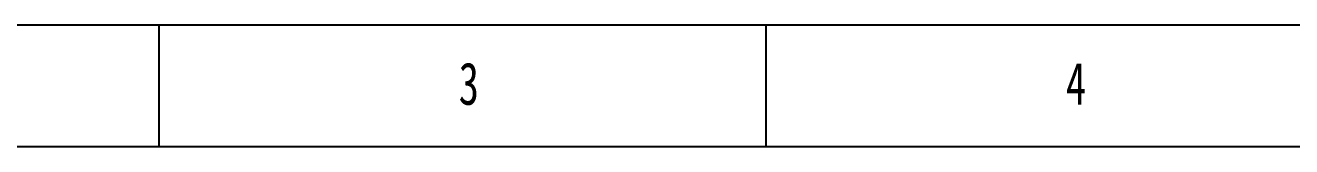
# Model space of a CAD drawing. Header units: millimetres. Extents: x 0 to 594, y 0 to 420.
# Drawn here: x 93.5 to 197.8, y 410 to 420 of the extents above; entities that cross this region are included whole.
import ezdxf

# ---------------------------------------------------------------- set-up
doc = ezdxf.new("R2010")
doc.units = ezdxf.units.MM
doc.layers.add('10', color=7, linetype='Continuous')
doc.layers.add('5', color=7, linetype='Continuous')
doc.styles.add('SLDTEXTSTYLE3', font='TXT', dxfattribs={"width": 0.7})

msp = doc.modelspace()

# ---------------------------------------------------------------- linework, layer by layer
at = {"layer": '5', "color": 7}
msp.add_line((594.01, 420), (0, 420), dxfattribs=at)
at = {"layer": '5'}
for p, q in [((104.5, 420), (104.5, 410)), ((154.5, 420), (154.5, 410))]:
    msp.add_line(p, q, dxfattribs=at)
at = {"layer": '5', "color": 7, "lineweight": 25}
msp.add_line((584.01, 410), (25, 410), dxfattribs=at)

# ---------------------------------------------------------------- texts
at = {"layer": '10', "char_height": 3.5, "attachment_point": 2, "style": 'SLDTEXTSTYLE3'}
for s, insert in [('3', (130.04, 416.95)), ('4', (180.04, 416.95))]:
    msp.add_mtext(s, dxfattribs=dict(at, insert=insert))

doc.saveas('drawing.dxf')
